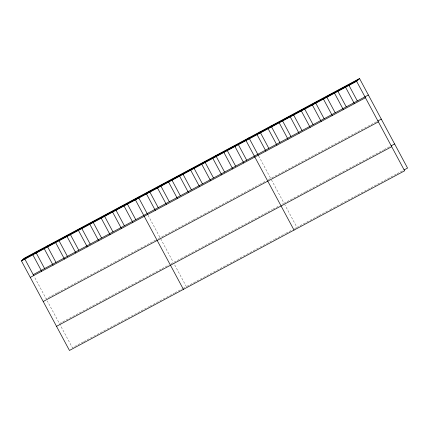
<?xml version="1.0" encoding="UTF-8"?>
<svg xmlns="http://www.w3.org/2000/svg" width="429" height="429" viewBox="0 0 429 429"><rect width="100%" height="100%" fill="white"/><g stroke="black" fill="none" stroke-linecap="round" stroke-linejoin="round"><path stroke-width="0.32" stroke-dasharray="2.15 1.61" d="M56.955 292.953L46.134 298.756L34.433 276.941M57.529 292.648L79.751 280.738M80.32 280.432L113.937 262.414M114.505 262.108L136.728 250.198M137.296 249.893L149.834 243.179M150.402 242.873L156.102 239.816M158.381 238.594L192.691 220.206M193.27 219.895L203.748 214.28M204.333 213.969L214.811 208.349M215.396 208.038L225.874 202.424M226.453 202.113L236.931 196.493M237.516 196.182L247.994 190.567M248.573 190.256L259.052 184.642M259.636 184.325L266.039 180.893M268.366 179.649L377.225 121.3M104.467 299.474L59.449 323.6L47.313 300.965M105.035 299.169L138.653 281.151M139.221 280.845L161.443 268.935M162.012 268.629L168.849 264.961M171.128 263.744L173.407 262.521M173.992 262.21L184.47 256.59M185.055 256.279L272.372 209.481M272.957 209.17L279.359 205.738M282.271 204.177L283.435 203.55M305.555 191.693L284.014 203.239L270.994 178.952M306.134 191.382L327.676 179.842M328.26 179.526L338.738 173.911M339.318 173.6L383.564 149.887M384.143 149.576L390.546 146.144M83.205 341.908L72.378 347.71L59.76 324.174M83.773 341.602L117.39 323.584M117.964 323.278L149.303 306.483M149.871 306.177L174.372 293.045M174.941 292.739L182.346 288.771M182.92 288.465L186.336 286.631L173.718 263.095M186.921 286.32L274.238 239.516M274.823 239.205L285.301 233.591M285.88 233.279L292.288 229.847M294.616 228.598L296.364 227.66M318.484 215.808L296.943 227.349L284.936 204.96M319.063 215.492L329.542 209.878M330.126 209.567L340.605 203.952M341.184 203.636L396.487 173.997M397.072 173.686L403.474 170.254M258.692 156.011L270.694 178.4M148.085 215.294L160.092 237.682M160.682 238.781L173.112 261.969"/><path stroke-width="0.64" d="M359.55 78.55L356.622 81.29L404.622 170.812L69.45 350.45L21.45 260.929L24.378 258.188L359.55 78.55L407.55 168.071L404.059 169.943M138.336 197.109L135.408 199.855L183.408 289.371M248.943 137.832L246.015 140.573L294.015 230.094M23.413 259.095L358.585 79.456M22.415 260.028L357.588 80.389M21.45 260.929L356.622 81.29M33.205 274.646L368.377 95.007M30.277 277.391L365.449 97.753M377.81 120.989L381.301 119.117M43.206 301.501L378.373 121.863M391.13 145.833L394.621 143.962M56.521 326.34L391.693 146.702M348.804 85.065L357.314 100.938M345.56 87.221L354.386 103.679M337.43 90.406L346.251 106.864M334.502 93.147L343.323 109.609M326.367 96.332L335.194 112.795M323.439 99.078L332.266 115.535M315.31 102.263L324.131 118.72M312.376 105.003L321.203 121.466M304.563 108.778L313.073 124.646M301.319 110.934L310.146 127.392M293.5 114.704L302.011 130.577M290.256 116.86L299.083 133.317M282.443 120.635L290.948 136.502M279.199 122.791L288.02 139.248M271.064 125.976L279.89 142.433M268.136 128.716L276.962 145.174M260.006 131.901L268.827 148.359M257.073 134.647L265.9 151.105M249.26 138.417L258.381 155.437M238.197 144.348L246.707 160.215M234.953 146.504L243.779 162.961M227.139 150.273L235.644 166.146M223.895 152.429L232.716 168.887M215.76 155.614L224.587 172.072M212.832 158.355L221.659 174.817M205.014 162.13L213.524 178.003M201.769 164.286L210.596 180.743M194.273 168.645L202.467 183.928M190.712 170.211L199.539 186.674M182.893 173.986L191.404 189.859M179.649 176.142L188.476 192.6M171.836 179.912L180.346 195.785M168.592 182.068L177.413 198.53M160.773 185.843L169.283 201.716M157.529 187.999L166.355 204.456M149.399 191.184L158.221 207.641M146.471 193.924L155.293 210.387M138.653 197.699L147.78 214.72M126.941 203.217L135.768 219.675M124.013 205.963L132.84 222.42M115.862 209.915L124.372 225.783M112.618 212.071L121.439 228.528M104.467 216.023L112.972 231.891M101.223 218.179L110.044 234.636M93.066 222.131L101.576 237.998M89.827 224.287L98.649 240.744M81.36 227.649L90.181 244.106M78.427 230.394L87.253 246.852M70.276 234.347L78.786 250.214M67.031 236.502L75.858 252.96M58.88 240.454L67.391 256.322M55.636 242.605L64.463 259.068M47.169 245.973L55.995 262.43M44.241 248.713L53.067 265.176M35.773 252.08L44.6 268.538M32.845 254.821L41.672 271.284M24.694 258.773L33.821 275.793"/></g></svg>
